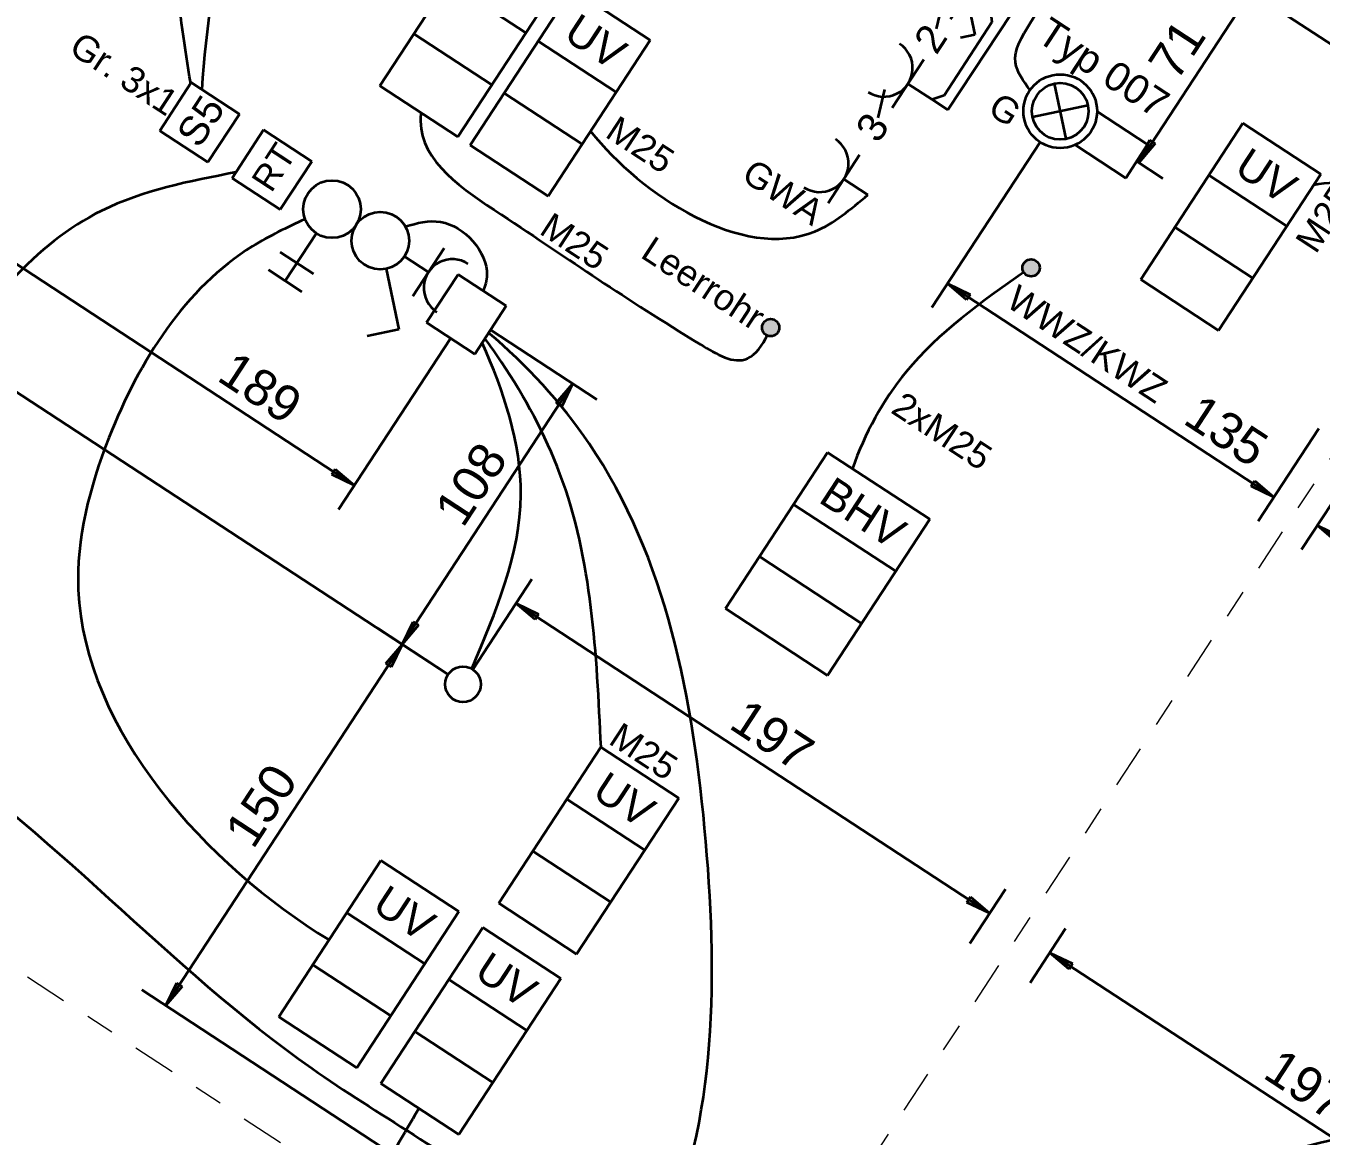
# Model space of a CAD drawing. Header units: metres. Extents: x 2696276 to 2696381, y 1245119 to 1245220.
# Drawn here: x 2696286.032 to 2696290.53, y 1245161.926 to 1245165.781 of the extents above; entities that cross this region are included whole.
import ezdxf
from ezdxf.lldxf.tags import DXFTag

# ---------------------------------------------------------------- set-up
doc = ezdxf.new("R2010")
doc.units = ezdxf.units.M
doc.linetypes.add('000_hbf_Strichpunkt 3_1_1mm Achsen', pattern=[0.25, 0.15, -0.05, 0, -0.05])
for name, color, linetype, lineweight, true_color in [('011_232.51_Lichtinstallationen allgemein', 150, 'Continuous', 35, 0x0080ff), ('011_232.51_Lichtinstallationen allgemein_Bodenltg', 150, 'STRICHLINIE', 35, 0x0080ff), ('011_232.51_Lichtinstallationen allgemein_Deckenltg', 150, 'Continuous', 35, 0x0080ff), ('013_232.61_Kraftinstallationen allgemein', 1, 'Continuous', 35, 0xff0000), ('013_232.61_Kraftinstallationen allgemein_Bodenltg', 1, 'STRICHLINIE', 35, 0xff0000), ('013_232.61_Kraftinstallationen allgemein_Deckenltg', 1, 'Continuous', 35, 0xff0000), ('014_232.62_Storeninstallationen', 1, 'Continuous', 35, 0xff0000), ('014_232.62_Storeninstallationen_Deckenltg', 1, 'Continuous', 35, 0xff0000), ('016_232.70_HLKS-Installation', 5, 'Continuous', 35, 0x0000ff), ('016_232.70_HLKS-Installation_Bodenltg', 5, 'STRICHLINIE', 35, 0x0000ff), ('018_233.01_Innenleuchten', 150, 'Continuous', 35, 0x0080ff), ('035_236.3__UKV-Installationen_Deckenltg', 24, 'Continuous', 35, 0x993300), ('0_232.51_Lichtinstallationen allgemein_Deckenltg', 150, 'Continuous', 35, 0x0080ff)]:
    doc.layers.add(name, color=color, linetype=linetype, lineweight=lineweight, true_color=true_color)
doc.layers.add('1_M01_Achsen.V', color=7, linetype='Continuous')
doc.layers.add('X_Mass', color=7, linetype='Continuous', lineweight=35)
doc.styles.get("Standard").update_dxf_attribs({"font": 'arial.ttf'})
tags = doc.linetypes.add('STRICHLINIE', pattern=[19.05, 12.7, -6.35]).pattern_tags.tags
tags[6:7] = [DXFTag(74, 4), DXFTag(75, 0), DXFTag(340, '0'), DXFTag(46, 0.0), DXFTag(50, 0.0), DXFTag(44, 0.0), DXFTag(45, 0.0)]
tags[4:5] = [DXFTag(74, 4), DXFTag(75, 0), DXFTag(340, '0'), DXFTag(46, 0.0), DXFTag(50, 0.0), DXFTag(44, 0.0), DXFTag(45, 0.0)]
tags = doc.linetypes.add('STRICHPUNKT', pattern=[25.4, 12.7, -6.35, 0, -6.35]).pattern_tags.tags
tags[10:11] = [DXFTag(74, 4), DXFTag(75, 0), DXFTag(340, '0'), DXFTag(46, 0.0), DXFTag(50, 0.0), DXFTag(44, 0.0), DXFTag(45, 0.0)]
tags[8:9] = [DXFTag(74, 4), DXFTag(75, 0), DXFTag(340, '0'), DXFTag(46, 0.0), DXFTag(50, 0.0), DXFTag(44, 0.0), DXFTag(45, 0.0)]
tags[6:7] = [DXFTag(74, 4), DXFTag(75, 0), DXFTag(340, '0'), DXFTag(46, 0.0), DXFTag(50, 0.0), DXFTag(44, 0.0), DXFTag(45, 0.0)]
tags[4:5] = [DXFTag(74, 4), DXFTag(75, 0), DXFTag(340, '0'), DXFTag(46, 0.0), DXFTag(50, 0.0), DXFTag(44, 0.0), DXFTag(45, 0.0)]
tags = doc.linetypes.add('STRICHPUNKT2', pattern=[12.7, 6.35, -3.175, 0, -3.175]).pattern_tags.tags
tags[10:11] = [DXFTag(74, 4), DXFTag(75, 0), DXFTag(340, '0'), DXFTag(46, 0.0), DXFTag(50, 0.0), DXFTag(44, 0.0), DXFTag(45, 0.0)]
tags[8:9] = [DXFTag(74, 4), DXFTag(75, 0), DXFTag(340, '0'), DXFTag(46, 0.0), DXFTag(50, 0.0), DXFTag(44, 0.0), DXFTag(45, 0.0)]
tags[6:7] = [DXFTag(74, 4), DXFTag(75, 0), DXFTag(340, '0'), DXFTag(46, 0.0), DXFTag(50, 0.0), DXFTag(44, 0.0), DXFTag(45, 0.0)]
tags[4:5] = [DXFTag(74, 4), DXFTag(75, 0), DXFTag(340, '0'), DXFTag(46, 0.0), DXFTag(50, 0.0), DXFTag(44, 0.0), DXFTag(45, 0.0)]

# ---------------------------------------------------------------- blocks, each defined once
blk = doc.blocks.new('Deckenlampendübel-A0S2JCC073', base_point=(-201.43, -1121.31))
at = {"color": 0, "lineweight": -2}
blk.add_circle((-195.24, -1115.13), 6.19, dxfattribs=at)
blk = doc.blocks.new('0_232.51_Lichtinstallationen allgemein_Deckenltg-A0S2JCD473', base_point=(-584.48, -1110.87))
at = {"color": 0, "linetype": 'ByBlock', "lineweight": -2, "ltscale": 0.35}
blk.add_open_spline([(-380.11, -535.98), (-383.06, -535.49), (-411.66, -530.7), (-484.79, -557.7), (-491.95, -690.76), (-501.06, -830.83), (-485.56, -997.35), (-552.52, -1080.49), (-584.48, -1110.87)], degree=3, knots=[0, 0, 0, 0, 8.999929, 87.189465, 192.930492, 365.249901, 532.636071, 664.891956, 664.891956, 664.891956, 664.891956], dxfattribs=at)
blk = doc.blocks.new('Anschlusspunkt-A0S2JCEY73', base_point=(-176.63, -955.98))
at = {"lineweight": -2}
blk.add_hatch(color=0, dxfattribs=at).paths.add_polyline_path([(-173.58, -955.98), (-174.37, -955.88), (-175.1, -955.59), (-175.73, -955.11), (-176.22, -954.49), (-176.52, -953.76), (-176.63, -952.98), (-176.52, -952.19), (-176.22, -951.46), (-175.73, -950.84), (-175.1, -950.36), (-174.37, -950.07), (-173.58, -949.98), (-172.81, -950.09), (-172.1, -950.39), (-171.49, -950.87), (-171.02, -951.49), (-170.73, -952.21), (-170.63, -952.98), (-170.73, -953.74), (-171.02, -954.46), (-171.49, -955.08), (-172.1, -955.56), (-172.81, -955.86)])
at = {"color": 0, "lineweight": -2}
blk.add_circle((-173.63, -952.98), 3, dxfattribs=at)
blk = doc.blocks.new('Gruppenzuleitung-A0S2JCG873', base_point=(-143.19, -1246.78))
at = {"color": 0, "linetype": 'ByBlock', "lineweight": -2, "ltscale": 0.35}
for p, q in [((-143.19, -1246.78), (-143.19, -1181.98)), ((-143.19, -1181.98), (-110.85, -1181.98)), ((-110.85, -1181.98), (-110.85, -1246.78)), ((-110.85, -1203.58), (-143.19, -1203.58)), ((-110.85, -1225.18), (-143.19, -1225.18)), ((-110.85, -1246.78), (-143.19, -1246.78))]:
    blk.add_line(p, q, dxfattribs=at)
at = {"color": 0, "linetype": 'ByBlock', "lineweight": -2, "ltscale": 0.35, "insert": (-136.86, -1187.38), "char_height": 10.8, "attachment_point": 1}
blk.add_mtext('{\\fArial;UV}', dxfattribs=at)
blk = doc.blocks.new('1_Anschlusspunkt-A0S2JCIO73', base_point=(-112.29, -889.07))
at = {"lineweight": -2}
blk.add_hatch(color=0, dxfattribs=at).paths.add_polyline_path([(-109.24, -883.07), (-110.02, -883.16), (-110.76, -883.46), (-111.39, -883.93), (-111.87, -884.56), (-112.18, -885.29), (-112.29, -886.07), (-112.18, -886.86), (-111.87, -887.59), (-111.39, -888.21), (-110.76, -888.69), (-110.02, -888.98), (-109.24, -889.07), (-108.47, -888.96), (-107.76, -888.65), (-107.15, -888.18), (-106.68, -887.56), (-106.39, -886.84), (-106.29, -886.07), (-106.39, -885.3), (-106.68, -884.59), (-107.15, -883.97), (-107.76, -883.49), (-108.47, -883.19)])
at = {"color": 0, "lineweight": -2}
blk.add_circle((-109.29, -886.07), 3, dxfattribs=at)
blk = doc.blocks.new('0_232.51_Lichtinstallationen allgemein_Bodenltg-A0S2JCJ673', base_point=(-358.61, -1265.04))
at = {"color": 0, "lineweight": -2}
blk.add_open_spline([(-358.61, -1235.04), (-355.27, -1235.02), (-290.72, -1234.69), (-199.63, -1261.61), (-91.58, -1252.53), (-46.23, -1261.54), (-28.61, -1265.04)], degree=3, knots=[0, 0, 0, 0, 10, 193.606933, 278.119816, 331.833344, 331.833344, 331.833344, 331.833344], dxfattribs=at)
blk = doc.blocks.new('0_232.51_Lichtinstallationen allgemein_Deckenltg-A0S2JCJQ73', base_point=(-360.11, -834.62))
at = {"color": 0, "linetype": 'ByBlock', "lineweight": -2, "ltscale": 0.35}
blk.add_open_spline([(-143.4, -834.62), (-147.06, -833.26), (-155.64, -830.09), (-156.6, -800.43), (-156.42, -764.29), (-155.76, -720.85), (-161.62, -684.95), (-189.29, -636.84), (-265.65, -588.09), (-324.99, -539.84), (-360.11, -515.48)], degree=3, knots=[0, 0, 0, 0, 10.803861, 25.393432, 78.351993, 127.224966, 153.226582, 186.746965, 289.762804, 417.99133, 417.99133, 417.99133, 417.99133], dxfattribs=at)
blk = doc.blocks.new('0_232.62_Storeninstallationen_Deckenltg-A0S2JCNS73', base_point=(-348.71, -1214.87))
at = {"color": 0, "linetype": 'ByBlock', "lineweight": -2, "ltscale": 0.35}
blk.add_open_spline([(-329.58, -1009.98), (-333.2, -1015.85), (-351.43, -1045.44), (-350.52, -1102.09), (-318.6, -1194.98), (-235.38, -1216.39), (-185.53, -1214.87)], degree=3, knots=[0, 0, 0, 0, 20.552659, 103.683362, 157.5109, 307.121049, 307.121049, 307.121049, 307.121049], dxfattribs=at)
blk = doc.blocks.new('0_232.62_Storeninstallationen_Deckenltg-A0S2JCOO73', base_point=(218.42, -1216.58))
at = {"color": 0, "linetype": 'ByBlock', "lineweight": -2, "ltscale": 0.35}
blk.add_open_spline([(356.91, -1010.3), (360.14, -1016.05), (390.42, -1070.07), (353.44, -1200.52), (254.33, -1217.8), (218.42, -1216.58)], degree=3, knots=[0, 0, 0, 0, 19.786637, 185.742853, 293.546133, 293.546133, 293.546133, 293.546133], dxfattribs=at)
blk = doc.blocks.new('Schalter_ Schema 0_ UP-A0S2JCP873', base_point=(-313.61, -1032.22))
at = {"color": 0, "lineweight": -2}
for p, q in [((-296.54, -1009.03), (-281.32, -1024.25)), ((-281.32, -1024.25), (-289.3, -1032.22))]:
    blk.add_line(p, q, dxfattribs=at)
blk.add_circle((-303.61, -1001.96), 10, dxfattribs=at)
blk = doc.blocks.new('0_232.61_Kraftinstallationen allgemein_Deckenltg-A0S2JCS273', base_point=(-42.9, -808.37))
at = {"color": 0, "linetype": 'ByBlock', "lineweight": -2, "ltscale": 0.35}
blk.add_open_spline([(4.89, -764.03), (5.33, -773.96), (6.36, -797.03), (-26.49, -795.36), (-39.47, -804.93), (-42.9, -808.37)], degree=3, knots=[0, 0, 0, 0, 25.559694, 59.338678, 73.925919, 73.925919, 73.925919, 73.925919], dxfattribs=at)
blk = doc.blocks.new('Gruppenzuleitung-A0S2JCSY73', base_point=(-143.19, -1171.98))
at = {"color": 0, "linetype": 'ByBlock', "lineweight": -2, "ltscale": 0.35}
for p, q in [((-110.85, -1107.18), (-143.19, -1107.18)), ((-143.19, -1107.18), (-143.19, -1171.98)), ((-110.85, -1171.98), (-110.85, -1107.18)), ((-143.19, -1128.78), (-110.85, -1128.78)), ((-143.19, -1150.38), (-110.85, -1150.38)), ((-143.19, -1171.98), (-110.85, -1171.98))]:
    blk.add_line(p, q, dxfattribs=at)
at = {"color": 0, "linetype": 'ByBlock', "lineweight": -2, "ltscale": 0.35, "insert": (-136.86, -1112.58), "char_height": 10.8, "attachment_point": 1}
blk.add_mtext('{\\fArial;UV}', dxfattribs=at)
blk = doc.blocks.new('Maß-A0S2JCTA73', base_point=(-786.11, -1108.94))
at = {"color": 0, "linetype": 'ByBlock', "lineweight": -2, "ltscale": 0.35}
for p, q in [((-264.61, -1088), (-264.61, -1016.96)), ((-264.61, -1078), (-786.11, -1078)), ((-273.28, -1079.14), (-273.28, -1076.86)), ((-273.28, -1076.86), (-264.61, -1078)), ((-264.61, -1078), (-273.28, -1079.14))]:
    blk.add_line(p, q, dxfattribs=at)
blk.add_solid([(-264.61, -1078), (-273.28, -1079.14), (-273.28, -1076.86)], dxfattribs=at)
at = {"color": 0, "linetype": 'ByBlock', "lineweight": -2, "ltscale": 0.35, "insert": (-325.06, -1061.15), "char_height": 12.5, "attachment_point": 1}
blk.add_mtext('{\\fArial;189}', dxfattribs=at)
blk = doc.blocks.new('0_232.62_Storeninstallationen_Deckenltg-A0S2JCTI73', base_point=(-127.36, -1289.22))
at = {"color": 0, "linetype": 'ByBlock', "lineweight": -2, "ltscale": 0.35}
blk.add_open_spline([(-127.36, -1246.78), (-127.05, -1254.12), (-126.46, -1268.3), (-124.91, -1282.42), (-124, -1289.22)], degree=3, knots=[0, 0, 0, 0, 22.014227, 42.581883, 42.581883, 42.581883, 42.581883], dxfattribs=at)
blk = doc.blocks.new('Gruppenzuleitung-A0S2JCTK73', base_point=(-133.35, -1043.2))
at = {"color": 0, "lineweight": -2}
for p, q in [((-133.35, -1043.2), (-133.35, -978.4)), ((-133.35, -978.4), (-90.95, -978.4)), ((-90.95, -978.4), (-90.95, -1043.2)), ((-90.95, -1000), (-133.35, -1000)), ((-90.95, -1021.6), (-133.35, -1021.6)), ((-90.95, -1043.2), (-133.35, -1043.2))]:
    blk.add_line(p, q, dxfattribs=at)
at = {"color": 0, "lineweight": -2, "insert": (-127.06, -983.8), "char_height": 10.8, "attachment_point": 1}
blk.add_mtext('{\\fArial;BHV}', dxfattribs=at)
blk = doc.blocks.new('Steckdose T13_ UP-A0S2JCUW73', base_point=(-190.61, -905.89))
at = {"color": 0, "lineweight": -2}
for p, q in [((-180.61, -905.89), (-180.61, -885.89)), ((-180.61, -895.89), (-170.61, -895.89))]:
    blk.add_line(p, q, dxfattribs=at)
blk.add_ellipse((-190.61, -895.89), major_axis=(0, -10), ratio=1, start_param=0, end_param=3.141593, dxfattribs=at)
blk = doc.blocks.new('0_236.3_UKV-Installationen_Deckenltg-A0S2JCVC73', base_point=(-786.11, -1265.04))
at = {"color": 0, "linetype": 'ByBlock', "lineweight": -2, "ltscale": 0.35}
blk.add_open_spline([(-786.11, -1019.54), (-785.56, -1023.3), (-783.9, -1034.76), (-768.28, -1042.37), (-716.76, -1074.87), (-620.5, -1165.17), (-507.83, -1254.45), (-424.58, -1264.33), (-418.61, -1265.04)], degree=3, knots=[0, 0, 0, 0, 10.974625, 33.435374, 46.025507, 196.916614, 429.897292, 447.907635, 447.907635, 447.907635, 447.907635], dxfattribs=at)
blk = doc.blocks.new('Raumthermostat_ UP-A0S2JCWC73', base_point=(-358.61, -1011.96))
at = {"color": 0, "lineweight": -2}
for p, q in [((-358.61, -1011.96), (-358.61, -991.96)), ((-358.61, -991.96), (-338.61, -991.96)), ((-338.61, -1011.96), (-338.61, -991.96)), ((-338.61, -1011.96), (-358.61, -1011.96))]:
    blk.add_line(p, q, dxfattribs=at)
at = {"color": 0, "lineweight": -2, "insert": (-353.01, -1009.06), "char_height": 8.8, "attachment_point": 1, "rotation": 90.0004}
blk.add_mtext('{\\fArial;RT}', dxfattribs=at)
blk = doc.blocks.new('0_232.51_Lichtinstallationen allgemein_Deckenltg-A0S2JCXU73', base_point=(-254.61, -1108.95))
at = {"color": 0, "linetype": 'ByBlock', "lineweight": -2, "ltscale": 0.35}
blk.add_open_spline([(-195.64, -1108.95), (-199.46, -1087.68), (-206.61, -1047.93), (-239.25, -1021.98), (-254.61, -1012.28)], degree=3, knots=[0, 0, 0, 0, 62.739535, 117.241979, 117.241979, 117.241979, 117.241979], dxfattribs=at)
blk = doc.blocks.new('0_232.51_Lichtinstallationen allgemein_Deckenltg-A0S2JCZ273', base_point=(56.38, -1265.04))
at = {"color": 0, "linetype": 'ByBlock', "lineweight": -2, "ltscale": 0.35}
blk.add_open_spline([(56.39, -1265.04), (56.4, -1263.37), (56.4, -1260.04), (56.29, -1249.73), (63.56, -1194.55), (117.1, -1097.5), (208.33, -1021.59), (271.9, -1009.44), (282.39, -1008.07)], degree=3, knots=[0, 0, 0, 0, 5, 10, 30.928693, 170.974642, 332.128201, 363.856372, 363.856372, 363.856372, 363.856372], dxfattribs=at)
blk = doc.blocks.new('0_232.51_Lichtinstallationen allgemein_Deckenltg-A0S2JCZC73', base_point=(-480.38, -992.31))
at = {"color": 0, "linetype": 'ByBlock', "lineweight": -2, "ltscale": 0.35}
blk.add_open_spline([(-388.61, -992.31), (-397.05, -983.06), (-416.02, -962.26), (-446.7, -908.47), (-475.59, -832.57), (-480.39, -732.38), (-481.37, -646.68), (-467.37, -568.08), (-419.45, -539.31), (-390.54, -536.95), (-380.11, -537.54)], degree=3, knots=[0, 0, 0, 0, 37.473618, 84.217074, 184.826887, 277.9212, 381.555394, 447.258554, 502.23198, 533.586039, 533.586039, 533.586039, 533.586039], dxfattribs=at)
blk = doc.blocks.new('0_232.61_Kraftinstallationen allgemein_Bodenltg-A0S2JD0A73', base_point=(-263.3, -935.75))
at = {"color": 0, "linetype": 'ByBlock', "lineweight": -2, "ltscale": 0.35}
blk.add_open_spline([(-263.3, -930.13), (-236.32, -939.11), (-183.44, -939.02), (-172.81, -903.31), (-170.61, -895.89)], degree=3, knots=[0, 0, 0, 0, 85.331728, 107.706961, 107.706961, 107.706961, 107.706961], dxfattribs=at)
blk = doc.blocks.new('Steckdose T13_ UP-A0S2JD0Y73', base_point=(-293.61, -1011.96))
at = {"color": 0, "lineweight": -2}
for p, q in [((-283.61, -991.96), (-283.61, -1011.96)), ((-283.61, -1001.96), (-293.61, -1001.96))]:
    blk.add_line(p, q, dxfattribs=at)
blk.add_ellipse((-273.61, -1001.96), major_axis=(0, 10), ratio=1, start_param=0, end_param=3.141593, dxfattribs=at)
blk = doc.blocks.new('Maß-A0S2JD1M73', base_point=(-114.75, -835.03))
at = {"color": 0, "linetype": 'ByBlock', "lineweight": -2, "ltscale": 0.35}
for p, q in [((-108, -556.04), (-91.11, -556.04)), ((-99.14, -564.71), (-98, -556.04)), ((-98, -556.04), (-96.86, -564.71)), ((-98, -556.04), (-98, -835.03)), ((-96.86, -564.71), (-99.14, -564.71)), ((-98, -683.55), (-99.14, -674.87)), ((-99.14, -674.87), (-96.86, -674.87)), ((-96.86, -674.87), (-98, -683.55)), ((-108, -683.55), (-15.11, -683.55)), ((-99.14, -692.22), (-98, -683.55)), ((-98, -683.55), (-96.86, -692.22)), ((-96.86, -692.22), (-99.14, -692.22)), ((-98, -764.03), (-99.14, -755.35)), ((-99.14, -755.35), (-96.86, -755.35)), ((-96.86, -755.35), (-98, -764.03)), ((-108, -764.03), (-25.11, -764.03)), ((-99.14, -772.7), (-98, -764.03)), ((-98, -764.03), (-96.86, -772.7)), ((-96.86, -772.7), (-99.14, -772.7)), ((-98, -835.03), (-99.14, -826.35)), ((-99.14, -826.35), (-96.86, -826.35)), ((-96.86, -826.35), (-98, -835.03)), ((-88, -835.03), (-98.88, -835.03))]:
    blk.add_line(p, q, dxfattribs=at)
for points in [[(-98, -556.04), (-96.86, -564.71), (-99.14, -564.71)], [(-98, -683.55), (-99.14, -674.87), (-96.86, -674.87)], [(-98, -683.55), (-96.86, -692.22), (-99.14, -692.22)], [(-98, -764.03), (-99.14, -755.35), (-96.86, -755.35)], [(-98, -764.03), (-96.86, -772.7), (-99.14, -772.7)], [(-98, -835.03), (-99.14, -826.35), (-96.86, -826.35)]]:
    blk.add_solid(points, dxfattribs=at)
at = {"color": 0, "linetype": 'ByBlock', "lineweight": -2, "ltscale": 0.35, "char_height": 12.5, "attachment_point": 1, "rotation": 90}
for s, insert in [('{\\fArial;128}', (-114.58, -598.66)), ('{\\fArial;80}', (-113.93, -737.36)), ('{\\fArial;71}', (-114.75, -804.55))]:
    blk.add_mtext(s, dxfattribs=dict(at, insert=insert))
blk = doc.blocks.new('Gruppenzuleitung-A0S2JD2073', base_point=(-75.24, -868.56))
at = {"color": 0, "linetype": 'ByBlock', "lineweight": -2, "ltscale": 0.35}
for p, q in [((-42.9, -803.76), (-75.24, -803.76)), ((-75.24, -803.76), (-75.24, -868.56)), ((-42.9, -868.56), (-42.9, -803.76)), ((-75.24, -825.36), (-42.9, -825.36)), ((-75.24, -846.96), (-42.9, -846.96)), ((-75.24, -868.56), (-42.9, -868.56))]:
    blk.add_line(p, q, dxfattribs=at)
at = {"color": 0, "linetype": 'ByBlock', "lineweight": -2, "ltscale": 0.35, "insert": (-68.91, -809.16), "char_height": 10.8, "attachment_point": 1}
blk.add_mtext('{\\fArial;UV}', dxfattribs=at)
blk = doc.blocks.new('Maß-A0S2JD6673', base_point=(-195.24, -1108.94))
at = {"color": 0, "linetype": 'ByBlock', "lineweight": -2, "ltscale": 0.35}
for p, q in [((-195.24, -1071.5), (-195.24, -1108.94)), ((1.39, -1071.5), (1.39, -1094.04)), ((-195.24, -1081.5), (-186.57, -1080.36)), ((-186.57, -1082.64), (-195.24, -1081.5)), ((-195.24, -1081.5), (1.39, -1081.5)), ((-186.57, -1080.36), (-186.57, -1082.64)), ((-7.28, -1082.64), (-7.28, -1080.36)), ((-7.28, -1080.36), (1.39, -1081.5)), ((1.39, -1081.5), (-7.28, -1082.64))]:
    blk.add_line(p, q, dxfattribs=at)
for points in [[(-195.24, -1081.5), (-186.57, -1080.36), (-186.57, -1082.64)], [(1.39, -1081.5), (-7.28, -1082.64), (-7.28, -1080.36)]]:
    blk.add_solid(points, dxfattribs=at)
at = {"color": 0, "linetype": 'ByBlock', "lineweight": -2, "ltscale": 0.35, "insert": (-110.14, -1064.83), "char_height": 12.5, "attachment_point": 1}
blk.add_mtext('{\\fArial;197}', dxfattribs=at)
blk = doc.blocks.new('1_Abzweigdose quadratisch UP-A0S2JD7073', base_point=(-274.61, -1016.96))
at = {"color": 0, "lineweight": -2}
for p, q in [((-274.61, -996.96), (-274.61, -1016.96)), ((-254.61, -996.96), (-274.61, -996.96)), ((-254.61, -1016.96), (-254.61, -996.96)), ((-274.61, -1016.96), (-254.61, -1016.96))]:
    blk.add_line(p, q, dxfattribs=at)
blk = doc.blocks.new('Gruppenzuleitung-A0S2JD7873', base_point=(-333.14, -957.07))
at = {"color": 0, "linetype": 'ByBlock', "lineweight": -2, "ltscale": 0.35}
for p, q in [((-300.8, -892.27), (-333.14, -892.27)), ((-333.14, -892.27), (-333.14, -957.07)), ((-300.8, -957.07), (-300.8, -892.27)), ((-333.14, -913.87), (-300.8, -913.87)), ((-333.14, -935.47), (-300.8, -935.47)), ((-333.14, -957.07), (-300.8, -957.07))]:
    blk.add_line(p, q, dxfattribs=at)
at = {"color": 0, "linetype": 'ByBlock', "lineweight": -2, "ltscale": 0.35, "insert": (-326.81, -897.67), "char_height": 10.8, "attachment_point": 1}
blk.add_mtext('{\\fArial;UV}', dxfattribs=at)
blk = doc.blocks.new('0_232.61_Kraftinstallationen allgemein_Bodenltg-A0S2JD8873', base_point=(-316.14, -971.75))
at = {"color": 0, "linetype": 'ByBlock', "lineweight": -2, "ltscale": 0.35}
blk.add_open_spline([(-316.14, -957.07), (-315.65, -957.94), (-308.11, -971.36), (-254.4, -971.19), (-218.23, -972.37), (-172.97, -970.57), (-172.66, -959.42), (-173.08, -955.92)], degree=3, knots=[0, 0, 0, 0, 2.986842, 45.781095, 128.432752, 145.438085, 156.00503, 156.00503, 156.00503, 156.00503], dxfattribs=at)
blk = doc.blocks.new('Maß-A0S2JD8U73', base_point=(122.39, -1265.04))
at = {"color": 0, "linetype": 'ByBlock', "lineweight": -2, "ltscale": 0.35}
for p, q in [((238.5, -1006.96), (282.39, -1006.96)), ((247.36, -1015.64), (248.5, -1006.96)), ((248.5, -1006.96), (249.64, -1015.64)), ((248.5, -1006.96), (248.5, -1265.04)), ((249.64, -1015.64), (247.36, -1015.64)), ((248.5, -1115.13), (247.36, -1106.45)), ((247.36, -1106.45), (249.64, -1106.45)), ((249.64, -1106.45), (248.5, -1115.13)), ((258.5, -1115.13), (229.22, -1115.13)), ((247.36, -1123.8), (248.5, -1115.13)), ((248.5, -1115.13), (249.64, -1123.8)), ((249.64, -1123.8), (247.36, -1123.8)), ((248.5, -1265.04), (247.36, -1256.36)), ((247.36, -1256.36), (249.64, -1256.36)), ((249.64, -1256.36), (248.5, -1265.04)), ((258.5, -1265.04), (122.39, -1265.04))]:
    blk.add_line(p, q, dxfattribs=at)
for points in [[(248.5, -1006.96), (249.64, -1015.64), (247.36, -1015.64)], [(248.5, -1115.13), (247.36, -1106.45), (249.64, -1106.45)], [(248.5, -1115.13), (249.64, -1123.8), (247.36, -1123.8)], [(248.5, -1265.04), (247.36, -1256.36), (249.64, -1256.36)]]:
    blk.add_solid(points, dxfattribs=at)
at = {"color": 0, "linetype": 'ByBlock', "lineweight": -2, "ltscale": 0.35, "char_height": 12.5, "attachment_point": 1, "rotation": 90}
for s, insert in [('{\\fArial;108}', (231.72, -1086.27)), ('{\\fArial;150}', (231.83, -1203.29))]:
    blk.add_mtext(s, dxfattribs=dict(at, insert=insert))
blk = doc.blocks.new('LED-Deckenleuchte mit Trafotunnel-A0S2JDAO73', base_point=(-143.41, -847.83))
at = {"color": 0, "lineweight": -2}
for p, q in [((-123.64, -828.06), (-137.57, -841.99)), ((-123.64, -841.99), (-137.57, -828.06)), ((-119.86, -828.06), (-98.88, -828.06)), ((-98.88, -828.06), (-98.88, -841.99)), ((-98.88, -841.99), (-119.86, -841.99))]:
    blk.add_line(p, q, dxfattribs=at)
for radius in [12.8, 9.85]:
    blk.add_circle((-130.61, -835.03), radius, dxfattribs=at)
blk = doc.blocks.new('Bemerkung-A0S2JDAQ73', base_point=(-151.53, -819.12))
at = {"color": 0, "lineweight": -2, "insert": (-151.53, -809.12), "char_height": 10, "attachment_point": 1}
blk.add_mtext('{\\fArial;Typ 007}', dxfattribs=at)
blk = doc.blocks.new('0_232.51_Lichtinstallationen allgemein_Deckenltg-A0S2JDAY73', base_point=(-254.61, -1265.04))
at = {"color": 0, "linetype": 'ByBlock', "lineweight": -2, "ltscale": 0.35}
blk.add_open_spline([(-28.61, -1265.04), (-29.02, -1258.52), (-32.51, -1203.3), (-90.47, -1111.8), (-172.66, -1026.65), (-237.41, -1010.22), (-254.61, -1008.16)], degree=3, knots=[0, 0, 0, 0, 19.529243, 165.484034, 309.4997, 361.451681, 361.451681, 361.451681, 361.451681], dxfattribs=at)
blk = doc.blocks.new('0_232.51_Lichtinstallationen allgemein_AP-Ltg-A0S2JDBI73', base_point=(-170.11, -855.98))
at = {"color": 0, "linetype": 'ByBlock', "lineweight": -2, "ltscale": 0.35}
for p, q in [((-169.99, -819.07), (-167.38, -822.12)), ((-167.38, -822.12), (-167.38, -852.55)), ((-167.38, -852.55), (-170.11, -855.98))]:
    blk.add_line(p, q, dxfattribs=at)
blk = doc.blocks.new('Maß-A0S2JDCQ73', base_point=(22.89, -916.5))
at = {"color": 0, "linetype": 'ByBlock', "lineweight": -2, "ltscale": 0.35}
for p, q in [((158.39, -916.5), (158.39, -847.83)), ((22.89, -916.5), (22.89, -878.04)), ((22.89, -906.5), (31.57, -905.36)), ((158.39, -906.5), (22.89, -906.5)), ((31.57, -907.64), (22.89, -906.5)), ((31.57, -905.36), (31.57, -907.64)), ((149.72, -907.64), (149.72, -905.36)), ((149.72, -905.36), (158.39, -906.5)), ((158.39, -906.5), (149.72, -907.64))]:
    blk.add_line(p, q, dxfattribs=at)
for points in [[(22.89, -906.5), (31.57, -905.36), (31.57, -907.64)], [(158.39, -906.5), (149.72, -907.64), (149.72, -905.36)]]:
    blk.add_solid(points, dxfattribs=at)
at = {"color": 0, "linetype": 'ByBlock', "lineweight": -2, "ltscale": 0.35, "insert": (39.15, -889.54), "char_height": 12.5, "attachment_point": 1}
blk.add_mtext('{\\fArial;135}', dxfattribs=at)
blk = doc.blocks.new('Gruppenzuleitung-A0S2JDDC73', base_point=(-185.53, -1246.78))
at = {"color": 0, "linetype": 'ByBlock', "lineweight": -2, "ltscale": 0.35}
for p, q in [((-185.53, -1246.78), (-185.53, -1181.98)), ((-185.53, -1181.98), (-153.19, -1181.98)), ((-153.19, -1181.98), (-153.19, -1246.78)), ((-153.19, -1203.58), (-185.53, -1203.58)), ((-153.19, -1225.18), (-185.53, -1225.18)), ((-153.19, -1246.78), (-185.53, -1246.78))]:
    blk.add_line(p, q, dxfattribs=at)
at = {"color": 0, "linetype": 'ByBlock', "lineweight": -2, "ltscale": 0.35, "insert": (-179.2, -1187.38), "char_height": 10.8, "attachment_point": 1}
blk.add_mtext('{\\fArial;UV}', dxfattribs=at)
blk = doc.blocks.new('Storentaster_ UP-A0S2JDGQ73', base_point=(-333.61, -1031.72))
at = {"color": 0, "lineweight": -2}
for p, q in [((-323.61, -1011.96), (-323.61, -1031.72)), ((-330.51, -1024.31), (-316.71, -1024.31)), ((-330.51, -1031.72), (-316.71, -1031.72))]:
    blk.add_line(p, q, dxfattribs=at)
blk.add_circle((-323.61, -1001.96), 10, dxfattribs=at)
blk = doc.blocks.new('Schalterplatte UP-A0S2JDJA73', base_point=(-388.61, -1011.96))
at = {"color": 0, "lineweight": -2}
for p, q in [((-368.61, -991.96), (-388.61, -991.96)), ((-388.61, -991.96), (-388.61, -1011.96)), ((-368.61, -1011.96), (-368.61, -991.96)), ((-388.61, -1011.96), (-368.61, -1011.96))]:
    blk.add_line(p, q, dxfattribs=at)
blk = doc.blocks.new('Kurzbezeichnung-A0S2JDJC73', base_point=(-383.62, -1009.89))
at = {"color": 0, "lineweight": -2, "insert": (-383.62, -1009.89), "char_height": 10, "attachment_point": 1, "rotation": 90}
blk.add_mtext('{\\fArial;S5}', dxfattribs=at)
blk = doc.blocks.new('0_232.51_Lichtinstallationen allgemein_AP-Ltg-A0S2JDKA73', base_point=(-170.51, -855.98))
at = {"color": 0, "linetype": 'ByBlock', "lineweight": -2, "ltscale": 0.35}
for p, q in [((-170.51, -750.52), (-163.11, -752.36)), ((-163.11, -752.36), (-163.56, -855.98)), ((-163.56, -855.98), (-170.11, -855.98))]:
    blk.add_line(p, q, dxfattribs=at)
blk = doc.blocks.new('Maß-A0S2JDKC73', base_point=(-254.61, -1265.04))
at = {"color": 0, "linetype": 'ByBlock', "lineweight": -2, "ltscale": 0.35}
for p, q in [((-210.5, -1006.96), (-254.61, -1006.96)), ((-221.64, -1015.64), (-220.5, -1006.96)), ((-220.5, -1006.96), (-219.36, -1015.64)), ((-220.5, -1006.96), (-220.5, -1265.04)), ((-219.36, -1015.64), (-221.64, -1015.64)), ((-220.5, -1115.13), (-221.64, -1106.45)), ((-221.64, -1106.45), (-219.36, -1106.45)), ((-219.36, -1106.45), (-220.5, -1115.13)), ((-230.5, -1115.13), (-201.43, -1115.13)), ((-221.64, -1123.8), (-220.5, -1115.13)), ((-220.5, -1115.13), (-219.36, -1123.8)), ((-219.36, -1123.8), (-221.64, -1123.8)), ((-220.5, -1265.04), (-221.64, -1256.36)), ((-221.64, -1256.36), (-219.36, -1256.36)), ((-219.36, -1256.36), (-220.5, -1265.04)), ((-230.5, -1265.04), (-94.6, -1265.04))]:
    blk.add_line(p, q, dxfattribs=at)
for points in [[(-220.5, -1006.96), (-219.36, -1015.64), (-221.64, -1015.64)], [(-220.5, -1115.13), (-221.64, -1106.45), (-219.36, -1106.45)], [(-220.5, -1115.13), (-219.36, -1123.8), (-221.64, -1123.8)], [(-220.5, -1265.04), (-221.64, -1256.36), (-219.36, -1256.36)]]:
    blk.add_solid(points, dxfattribs=at)
at = {"color": 0, "linetype": 'ByBlock', "lineweight": -2, "ltscale": 0.35, "char_height": 12.5, "attachment_point": 1, "rotation": 90}
for s, insert in [('{\\fArial;108}', (-237.29, -1070)), ('{\\fArial;150}', (-237.17, -1203.29))]:
    blk.add_mtext(s, dxfattribs=dict(at, insert=insert))
blk = doc.blocks.new('0_232.70_HLKS-Installation_Bodenltg-A0S2JDL873', base_point=(-126.29, -978.4))
at = {"color": 0, "lineweight": -2}
blk.add_open_spline([(-110.62, -888.76), (-117.28, -905.55), (-128.74, -934.42), (-126.1, -965.95), (-123.04, -978.4)], degree=3, knots=[0, 0, 0, 0, 53.496762, 91.955756, 91.955756, 91.955756, 91.955756], dxfattribs=at)
blk = doc.blocks.new('0_232.51_Lichtinstallationen allgemein_Deckenltg-A0S2JDM873', base_point=(-254.61, -1107.18))
at = {"color": 0, "linetype": 'ByBlock', "lineweight": -2, "ltscale": 0.35}
blk.add_open_spline([(-143.12, -1107.18), (-162.24, -1080.76), (-190.06, -1042.31), (-234.83, -1018.31), (-251.47, -1011.66), (-254.61, -1010.45)], degree=3, knots=[0, 0, 0, 0, 96.073495, 139.766202, 149.862423, 149.862423, 149.862423, 149.862423], dxfattribs=at)
blk = doc.blocks.new('0_232.51_Lichtinstallationen allgemein_Bodenltg-A0S2JDMW73', base_point=(-435.67, -991.96))
at = {"color": 0, "lineweight": -2}
blk.add_open_spline([(-368.57, -650.99), (-375.47, -654.24), (-410.27, -670.63), (-439.11, -757.5), (-436.03, -871.91), (-405.31, -954.67), (-384.25, -991.96)], degree=3, knots=[0, 0, 0, 0, 22.567179, 113.810941, 242.293938, 370.77935, 370.77935, 370.77935, 370.77935], dxfattribs=at)
blk = doc.blocks.new('Gruppenzuleitung-A0S2JDNA73', base_point=(-295.64, -957.15))
at = {"color": 0, "linetype": 'ByBlock', "lineweight": -2, "ltscale": 0.35}
for p, q in [((-263.3, -892.35), (-295.64, -892.35)), ((-295.64, -892.35), (-295.64, -957.15)), ((-263.3, -957.15), (-263.3, -892.35)), ((-295.64, -913.95), (-263.3, -913.95)), ((-295.64, -935.55), (-263.3, -935.55)), ((-295.64, -957.15), (-263.3, -957.15))]:
    blk.add_line(p, q, dxfattribs=at)
at = {"color": 0, "linetype": 'ByBlock', "lineweight": -2, "ltscale": 0.35, "insert": (-289.31, -897.75), "char_height": 10.8, "attachment_point": 1}
blk.add_mtext('{\\fArial;UV}', dxfattribs=at)
blk = doc.blocks.new('Maß-A0S2JDO273', base_point=(26.39, -1108.94))
at = {"color": 0, "linetype": 'ByBlock', "lineweight": -2, "ltscale": 0.35}
for p, q in [((26.39, -1071.5), (26.39, -1094.04)), ((223.03, -1071.5), (223.03, -1108.94)), ((26.39, -1081.5), (35.07, -1080.36)), ((35.07, -1082.64), (26.39, -1081.5)), ((223.03, -1081.5), (26.39, -1081.5)), ((35.07, -1080.36), (35.07, -1082.64)), ((214.36, -1082.64), (214.36, -1080.36)), ((214.36, -1080.36), (223.03, -1081.5)), ((223.03, -1081.5), (214.36, -1082.64))]:
    blk.add_line(p, q, dxfattribs=at)
for points in [[(26.39, -1081.5), (35.07, -1080.36), (35.07, -1082.64)], [(223.03, -1081.5), (214.36, -1082.64), (214.36, -1080.36)]]:
    blk.add_solid(points, dxfattribs=at)
at = {"color": 0, "linetype": 'ByBlock', "lineweight": -2, "ltscale": 0.35, "insert": (111.5, -1064.83), "char_height": 12.5, "attachment_point": 1}
blk.add_mtext('{\\fArial;197}', dxfattribs=at)
blk = doc.blocks.new('0_232.70_HLKS-Installation_Bodenltg-A0S2JDRK73', base_point=(-404.8, -1123.02))
at = {"color": 0, "lineweight": -2}
blk.add_open_spline([(-358.61, -1009.57), (-370.39, -1020.98), (-401.11, -1050.74), (-406.99, -1097.25), (-403.82, -1123.02)], degree=3, knots=[0, 0, 0, 0, 48.513431, 126.429777, 126.429777, 126.429777, 126.429777], dxfattribs=at)
blk = doc.blocks.new('Steckdose T13_ UP_ 3-fach-A0S2JDTE73', base_point=(-190.11, -879.31))
at = {"color": 0, "lineweight": -2}
for p, q in [((-180.11, -845.98), (-180.11, -865.98)), ((-180.11, -855.98), (-170.11, -855.98)), ((-185.8, -862.15), (-182.41, -871.6))]:
    blk.add_line(p, q, dxfattribs=at)
blk.add_ellipse((-190.11, -855.98), major_axis=(0, -10), ratio=1, start_param=0, end_param=3.141593, dxfattribs=at)
at = {"color": 0, "lineweight": -2, "insert": (-187.23, -879.31), "char_height": 10, "attachment_point": 1, "rotation": 90}
blk.add_mtext('{\\fArial;3}', dxfattribs=at)
blk = doc.blocks.new('Steckdose T13_ UP_ 2-fach_ geschaltet-A0S2JDTQ73', base_point=(-189.99, -842.5))
at = {"color": 0, "lineweight": -2}
for p, q in [((-179.99, -809.07), (-179.99, -829.07)), ((-179.99, -819.07), (-169.99, -819.07)), ((-179.99, -819.07), (-169.99, -829.07)), ((-185.68, -825.24), (-182.29, -834.69)), ((-169.99, -829.07), (-173.54, -832.62))]:
    blk.add_line(p, q, dxfattribs=at)
blk.add_ellipse((-189.99, -819.07), major_axis=(0, -10), ratio=1, start_param=0, end_param=3.141593, dxfattribs=at)
at = {"color": 0, "lineweight": -2, "insert": (-187.12, -842.5), "char_height": 10, "attachment_point": 1, "rotation": 90}
blk.add_mtext('{\\fArial;2}', dxfattribs=at)
blk = doc.blocks.new('0_232.51_Lichtinstallationen allgemein_Deckenltg-A0S2JDUK73', base_point=(-299.05, -996.96))
at = {"color": 0, "linetype": 'ByBlock', "lineweight": -2, "ltscale": 0.35}
blk.add_open_spline([(-299.05, -993.06), (-296.27, -989.86), (-287.97, -980.31), (-267.67, -985.31), (-264.52, -995.13), (-264.24, -996.96)], degree=3, knots=[0, 0, 0, 0, 12.375138, 36.889149, 42.440651, 42.440651, 42.440651, 42.440651], dxfattribs=at)
blk = doc.blocks.new('Maß-A0S2JDXS73', base_point=(-130.61, -916.5))
at = {"color": 0, "linetype": 'ByBlock', "lineweight": -2, "ltscale": 0.35}
for p, q in [((-130.61, -916.5), (-130.61, -847.83)), ((4.89, -916.5), (4.89, -878.04)), ((-130.61, -906.5), (-121.93, -905.36)), ((-130.61, -906.5), (4.89, -906.5)), ((-121.93, -907.64), (-130.61, -906.5)), ((-121.93, -905.36), (-121.93, -907.64)), ((-3.78, -907.64), (-3.78, -905.36)), ((-3.78, -905.36), (4.89, -906.5)), ((4.89, -906.5), (-3.78, -907.64))]:
    blk.add_line(p, q, dxfattribs=at)
for points in [[(-130.61, -906.5), (-121.93, -905.36), (-121.93, -907.64)], [(4.89, -906.5), (-3.78, -907.64), (-3.78, -905.36)]]:
    blk.add_solid(points, dxfattribs=at)
at = {"color": 0, "linetype": 'ByBlock', "lineweight": -2, "ltscale": 0.35, "insert": (-36.1, -889.89), "char_height": 12.5, "attachment_point": 1}
blk.add_mtext('{\\fArial;135}', dxfattribs=at)
blk = doc.blocks.new('A$C4181af03')
at = {"layer": '1_M01_Achsen.V', "color": 62, "linetype": '000_hbf_Strichpunkt 3_1_1mm Achsen', "lineweight": 13, "true_color": 0x8cbb26}
blk.add_line((0.1389, 17.8496), (0.1389, -15.1504), dxfattribs=at)
blk.add_line((0.1389, 17.8496), (0.1389, -15.1504), dxfattribs=at)
at = {"layer": '1_M01_Achsen.V', "color": 7, "linetype": '000_hbf_Strichpunkt 3_1_1mm Achsen', "lineweight": 13}
blk.add_line((9.6389, -12.8304), (-9.3611, -12.8304), dxfattribs=at)
blk.add_line((9.6389, -12.8304), (-9.3611, -12.8304), dxfattribs=at)
blk = doc.blocks.new('A$Ccc2696ef')
blk.add_blockref('A$C4181af03', (0, 0))

msp = doc.modelspace()

# ---------------------------------------------------------------- linework, layer by layer
at = {"layer": 'X_Mass', "linetype": 'STRICHPUNKT2', "ltscale": 0.35}
msp.add_line((2696284.3069, 1245165.6169), (2696287.4979, 1245163.5288), dxfattribs=at)

# ---------------------------------------------------------------- block references
at = {"rotation": 326.8000002754653}
msp.add_blockref('A$Ccc2696ef', (2696295.2894, 1245171.7568), dxfattribs=at)
at = {"layer": '011_232.51_Lichtinstallationen allgemein', "linetype": 'Continuous', "ltscale": 0.35, "xscale": 0.01, "yscale": 0.01, "zscale": 0.01, "rotation": 326.8000002754653}
for name, p in [('Steckdose T13_ UP_ 2-fach_ geschaltet-A0S2JDTQ73', (2696289.0864, 1245165.7474)), ('Bemerkung-A0S2JDAQ73', (2696289.5363, 1245165.7325)), ('Steckdose T13_ UP_ 3-fach-A0S2JDTE73', (2696288.8839, 1245165.44)), ('Schalterplatte UP-A0S2JDJA73', (2696286.4965, 1245165.4169)), ('Kurzbezeichnung-A0S2JDJC73', (2696286.5497, 1245165.407)), ('Schalter_ Schema 0_ UP-A0S2JCP873', (2696287.0132, 1245164.8368)), ('Steckdose T13_ UP-A0S2JD0Y73', (2696287.2915, 1245164.8968)), ('1_Abzweigdose quadratisch UP-A0S2JD7073', (2696287.4231, 1245164.7509))]:
    msp.add_blockref(name, p, dxfattribs=at)
at = {"layer": '011_232.51_Lichtinstallationen allgemein_Bodenltg', "linetype": 'STRICHLINIE', "ltscale": 0.35, "xscale": 0.01, "yscale": 0.01, "zscale": 0.01, "rotation": 326.8000002754653}
for name, p in [('0_232.51_Lichtinstallationen allgemein_Bodenltg-A0S2JDMW73', (2696286.2123, 1245165.842)), ('0_232.51_Lichtinstallationen allgemein_Bodenltg-A0S2JCJ673', (2696285.3618, 1245163.1351))]:
    msp.add_blockref(name, p, dxfattribs=at)
at = {"layer": '011_232.51_Lichtinstallationen allgemein_Deckenltg', "ltscale": 0.35, "xscale": 0.01, "yscale": 0.01, "zscale": 0.01, "rotation": 326.8000002754653}
for name, p in [('0_232.51_Lichtinstallationen allgemein_Deckenltg-A0S2JCD473', (2696284.316, 1245165.6619)), ('0_232.51_Lichtinstallationen allgemein_Deckenltg-A0S2JCZC73', (2696285.8362, 1245166.084)), ('0_232.51_Lichtinstallationen allgemein_Deckenltg-A0S2JCJQ73', (2696287.7061, 1245166.7449)), ('0_232.51_Lichtinstallationen allgemein_Deckenltg-A0S2JDUK73', (2696287.3281, 1245165.0521)), ('0_232.51_Lichtinstallationen allgemein_Deckenltg-A0S2JDAY73', (2696286.2321, 1245162.5656)), ('0_232.51_Lichtinstallationen allgemein_Deckenltg-A0S2JDM873', (2696287.0964, 1245163.8865)), ('0_232.51_Lichtinstallationen allgemein_Deckenltg-A0S2JCXU73', (2696287.0867, 1245163.8716)), ('0_232.51_Lichtinstallationen allgemein_Deckenltg-A0S2JCZ273', (2696288.8343, 1245160.8627))]:
    msp.add_blockref(name, p, dxfattribs=at)
at = {"layer": '011_232.51_Lichtinstallationen allgemein_Deckenltg', "linetype": 'STRICHPUNKT', "ltscale": 0.35, "xscale": 0.01, "yscale": 0.01, "zscale": 0.01, "rotation": 326.8000002754653}
for name, p in [('0_232.51_Lichtinstallationen allgemein_AP-Ltg-A0S2JDKA73', (2696289.1756, 1245165.528)), ('0_232.51_Lichtinstallationen allgemein_AP-Ltg-A0S2JDBI73', (2696289.179, 1245165.5257))]:
    msp.add_blockref(name, p, dxfattribs=at)
at = {"layer": '013_232.61_Kraftinstallationen allgemein', "linetype": 'Continuous', "ltscale": 0.35, "xscale": 0.01, "yscale": 0.01, "zscale": 0.01, "rotation": 326.8000002754653}
for name, p in [('Steckdose T13_ UP-A0S2JCUW73', (2696288.7342, 1245165.2204)), ('Anschlusspunkt-A0S2JCEY73', (2696288.5769, 1245164.7247))]:
    msp.add_blockref(name, p, dxfattribs=at)
at = {"layer": '013_232.61_Kraftinstallationen allgemein_Bodenltg', "ltscale": 0.35, "xscale": 0.01, "yscale": 0.01, "zscale": 0.01, "rotation": 326.8000002754653}
for name, p in [('0_232.61_Kraftinstallationen allgemein_Bodenltg-A0S2JD0A73', (2696287.9623, 1245165.3686)), ('0_232.61_Kraftinstallationen allgemein_Bodenltg-A0S2JD8873', (2696287.3231, 1245165.3567))]:
    msp.add_blockref(name, p, dxfattribs=at)
at = {"layer": '013_232.61_Kraftinstallationen allgemein_Deckenltg', "ltscale": 0.35, "xscale": 0.01, "yscale": 0.01, "zscale": 0.01, "rotation": 326.8000002754653}
msp.add_blockref('0_232.61_Kraftinstallationen allgemein_Deckenltg-A0S2JCS273', (2696290.5041, 1245165.2276), dxfattribs=at)
at = {"layer": '014_232.62_Storeninstallationen', "linetype": 'Continuous', "ltscale": 0.35, "xscale": 0.01, "yscale": 0.01, "zscale": 0.01, "rotation": 326.8000002754653}
msp.add_blockref('Storentaster_ UP-A0S2JDGQ73', (2696286.8486, 1245164.9505), dxfattribs=at)
at = {"layer": '014_232.62_Storeninstallationen_Deckenltg', "ltscale": 0.35, "xscale": 0.01, "yscale": 0.01, "zscale": 0.01, "rotation": 326.8000002754653}
for name, p in [('Gruppenzuleitung-A0S2JD7873', (2696287.2613, 1245165.5726)), ('Gruppenzuleitung-A0S2JDNA73', (2696287.5746, 1245165.3666)), ('Gruppenzuleitung-A0S2JD2073', (2696289.9039, 1245164.901)), ('Gruppenzuleitung-A0S2JDDC73', (2696286.91, 1245162.3401)), ('Gruppenzuleitung-A0S2JCG873', (2696287.2643, 1245162.1083)), ('0_232.62_Storeninstallationen_Deckenltg-A0S2JCTI73', (2696287.1645, 1245161.6665))]:
    msp.add_blockref(name, p, dxfattribs=at)
at = {"layer": '014_232.62_Storeninstallationen_Deckenltg', "linetype": 'STRICHLINIE', "ltscale": 0.35, "xscale": 0.01, "yscale": 0.01, "zscale": 0.01, "rotation": 326.8000002754653}
for name, p in [('0_232.62_Storeninstallationen_Deckenltg-A0S2JCNS73', (2696285.7194, 1245163.5006)), ('0_232.62_Storeninstallationen_Deckenltg-A0S2JCOO73', (2696290.4555, 1245160.3809))]:
    msp.add_blockref(name, p, dxfattribs=at)
at = {"layer": '016_232.70_HLKS-Installation', "linetype": 'Continuous', "ltscale": 0.35, "xscale": 0.01, "yscale": 0.01, "zscale": 0.01, "rotation": 326.8000002754653}
for name, p in [('Raumthermostat_ UP-A0S2JCWC73', (2696286.7476, 1245165.2527)), ('Gruppenzuleitung-A0S2JCTK73', (2696288.4614, 1245163.7578))]:
    msp.add_blockref(name, p, dxfattribs=at)
at = {"layer": '016_232.70_HLKS-Installation_Bodenltg', "linetype": 'STRICHLINIE', "ltscale": 0.35, "xscale": 0.01, "yscale": 0.01, "zscale": 0.01, "rotation": 326.8000002754653}
for name, p in [('0_232.70_HLKS-Installation_Bodenltg-A0S2JDRK73', (2696285.7529, 1245164.5763)), ('0_232.70_HLKS-Installation_Bodenltg-A0S2JDL873', (2696288.8753, 1245164.2614)), ('1_Anschlusspunkt-A0S2JCIO73', (2696289.4816, 1245164.9322))]:
    msp.add_blockref(name, p, dxfattribs=at)
at = {"layer": '018_233.01_Innenleuchten', "linetype": 'Continuous', "ltscale": 0.35, "xscale": 0.01, "yscale": 0.01, "zscale": 0.01, "rotation": 326.8000002754653}
for name, p in [('LED-Deckenleuchte mit Trafotunnel-A0S2JDAO73', (2696289.447, 1245165.4478)), ('Deckenlampendübel-A0S2JCC073', (2696287.464, 1245163.477))]:
    msp.add_blockref(name, p, dxfattribs=at)
at = {"layer": '035_236.3__UKV-Installationen_Deckenltg', "ltscale": 0.35, "xscale": 0.01, "yscale": 0.01, "zscale": 0.01, "rotation": 326.8000002754653}
msp.add_blockref('0_236.3_UKV-Installationen_Deckenltg-A0S2JCVC73', (2696281.7847, 1245165.4759), dxfattribs=at)
at = {"layer": '0_232.51_Lichtinstallationen allgemein_Deckenltg', "ltscale": 0.35, "xscale": 0.01, "yscale": 0.01, "zscale": 0.01, "rotation": 326.8000002754653}
msp.add_blockref('Gruppenzuleitung-A0S2JCSY73', (2696287.6739, 1245162.7342), dxfattribs=at)
at = {"layer": 'X_Mass', "ltscale": 0.35, "xscale": 0.01, "yscale": 0.01, "zscale": 0.01, "rotation": 326.8000002754653}
for name, p in [('Maß-A0S2JCTA73', (2696282.6394, 1245166.782)), ('Maß-A0S2JD1M73', (2696289.7569, 1245165.3979)), ('Maß-A0S2JDXS73', (2696289.1781, 1245164.803)), ('Maß-A0S2JDKC73', (2696286.2321, 1245162.5656)), ('Maß-A0S2JDCQ73', (2696290.4626, 1245163.9625)), ('Maß-A0S2JD6673', (2696287.5835, 1245163.5467)), ('Maß-A0S2JDO273', (2696289.4381, 1245162.3331)), ('Maß-A0S2JD8U73', (2696289.3866, 1245160.5013))]:
    msp.add_blockref(name, p, dxfattribs=at)

# ---------------------------------------------------------------- texts
at = {"layer": '011_232.51_Lichtinstallationen allgemein', "linetype": 'Continuous', "ltscale": 0.35, "insert": (2696286.2253, 1245165.7657), "char_height": 0.09, "attachment_point": 1, "rotation": 326.7996, "line_spacing_factor": 1.002}
msp.add_mtext('{\\fArial;Gr. 3x1}', dxfattribs=at)
at = {"layer": '011_232.51_Lichtinstallationen allgemein_Deckenltg', "ltscale": 0.35, "insert": (2696288.2026, 1245163.2996), "char_height": 0.09, "attachment_point": 2, "rotation": 326.8, "line_spacing_factor": 1.002}
msp.add_mtext('{\\fArial;M25}', dxfattribs=at)
at = {"layer": '013_232.61_Kraftinstallationen allgemein', "linetype": 'Continuous', "ltscale": 0.35, "insert": (2696291.1578, 1245165.7806), "char_height": 0.09, "attachment_point": 3, "rotation": 326.7999, "line_spacing_factor": 1.002}
msp.add_mtext('{\\fArial;WM / TU\\P+1.85m a.f.B.}', dxfattribs=at)
at = {"layer": '013_232.61_Kraftinstallationen allgemein', "ltscale": 0.35, "char_height": 0.09, "rotation": 326.8, "line_spacing_factor": 1.002}
for s, insert, attachment_point in [('{\\fArial;GWA}', (2696288.8125, 1245165.1597, 19), 3), ('{\\fArial;Leerrohr}', (2696288.2112, 1245165.0552), 1)]:
    msp.add_mtext(s, dxfattribs=dict(at, insert=insert, attachment_point=attachment_point))
at = {"layer": '013_232.61_Kraftinstallationen allgemein_Deckenltg', "ltscale": 0.35, "char_height": 0.09, "attachment_point": 2, "line_spacing_factor": 1.002}
for insert, rotation in [((2696288.1909, 1245165.4065), 326.8), ((2696290.5034, 1245165.1375), 56.8), ((2696287.9621, 1245165.0705), 326.8)]:
    msp.add_mtext('{\\fArial;M25}', dxfattribs=dict(at, insert=insert, rotation=rotation))
at = {"layer": '016_232.70_HLKS-Installation_Bodenltg', "linetype": 'STRICHLINIE', "ltscale": 0.35, "char_height": 0.09, "rotation": 326.8, "line_spacing_factor": 1.002}
for s, insert, attachment_point in [('{\\fArial;WWZ/KWZ}', (2696290.0055, 1245164.5422), 3), ('{\\fArial;2xM25}', (2696289.081, 1245164.5156), 1)]:
    msp.add_mtext(s, dxfattribs=dict(at, insert=insert, attachment_point=attachment_point))
at = {"layer": '018_233.01_Innenleuchten', "linetype": 'Continuous', "ltscale": 0.35, "insert": (2696289.4165, 1245165.5551, -55), "char_height": 0.09, "attachment_point": 1, "rotation": 326.8, "line_spacing_factor": 1.002}
msp.add_mtext('{\\fArial;G}', dxfattribs=at)

doc.saveas('drawing.dxf')
